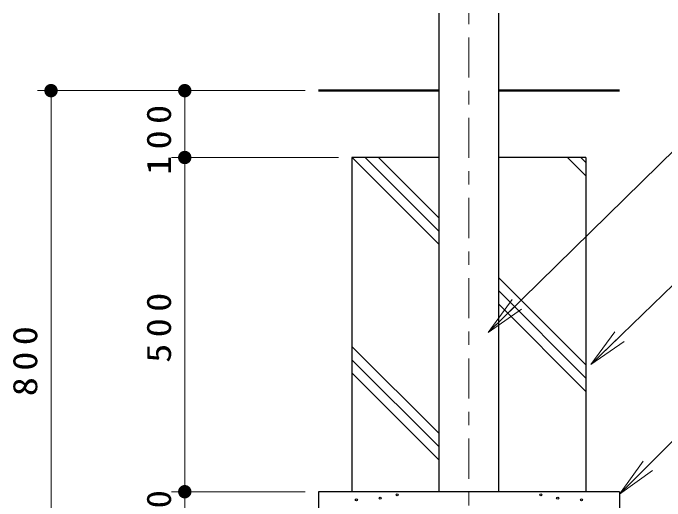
# Model space of a CAD drawing. Units: millimetres on the paper, with parts at other scales. Extents: x -385 to 0, y -297 to 267.
# Drawn here: x -93.2 to -44.45, y -153.29 to -116.79 of the extents above; entities that cross this region are included whole.
import ezdxf

# ---------------------------------------------------------------- set-up
doc = ezdxf.new("R2010")
doc.units = ezdxf.units.MM
doc.linetypes.add('USER2', pattern=[6, 3, -1, 1, -1])
doc.layers.add('1_20', color=7, linetype='Continuous', lineweight=13)
doc.styles.add('ＭＳ ゴシック', font='')
doc.styles.get('ＭＳ ゴシック').set_extended_font_data('MS Gothic')

# ---------------------------------------------------------------- blocks, each defined once
blk = doc.blocks.new('filled_dot')
at = {"color": 0, "linetype": 'Continuous', "lineweight": -2, "const_width": 1.25}
blk.add_lwpolyline([(-0.625, 0, 1), (0.625, 0, 1)], format="xyb", close=True, dxfattribs=at)

msp = doc.modelspace()

# ---------------------------------------------------------------- linework, layer by layer
at = {"layer": '1_20', "lineweight": 25}
for p, q in [((-61.334, -152.596), (-61.334, -116.79)), ((-56.879, -152.596), (-56.879, -116.79)), ((-67.857, -127.596), (-67.857, -152.596)), ((-61.334, -127.596), (-67.857, -127.596)), ((-50.357, -127.596), (-56.879, -127.596)), ((-50.357, -127.596), (-50.357, -152.596)), ((-70.357, -152.596), (-70.357, -162.596)), ((-47.857, -152.596), (-70.357, -152.596)), ((-47.857, -152.596), (-47.857, -162.596))]:
    msp.add_line(p, q, dxfattribs=at)
at = {"layer": '1_20', "linetype": 'USER2'}
msp.add_line((-59.107, -163.62), (-59.107, -116.79), dxfattribs=at)
at = {"layer": '1_20'}
for p, q in [((-81.357, -122.596), (-91.357, -122.596)), ((-90.357, -162.596), (-90.357, -122.596)), ((-71.357, -122.596), (-81.357, -122.596)), ((-80.357, -127.596), (-80.357, -122.596)), ((-68.857, -127.596), (-81.357, -127.596)), ((-80.357, -152.596), (-80.357, -127.596)), ((-61.334, -134.11), (-67.848, -127.596)), ((-61.334, -133.12), (-66.858, -127.596)), ((-61.334, -132.13), (-65.868, -127.596)), ((-50.357, -128.966), (-51.726, -127.596)), ((-50.357, -127.976), (-50.736, -127.596)), ((-50.357, -143.108), (-56.879, -136.585)), ((-50.357, -144.098), (-56.879, -137.575)), ((-57.675, -140.679), (-55.883, -138.222)), ((-57.675, -140.679), (-55.533, -138.58)), ((-50.357, -145.088), (-56.879, -138.565)), ((-55.183, -138.937), (-57.675, -140.679)), ((-50, -143.09), (-48.196, -140.642)), ((-50, -143.09), (-47.847, -141.001)), ((-47.499, -141.36), (-50, -143.09)), ((-61.334, -148.252), (-67.857, -141.73)), ((-61.334, -149.242), (-67.857, -142.72)), ((-61.334, -150.232), (-67.857, -143.71)), ((-47.857, -152.777), (-46.089, -150.302)), ((-47.857, -152.777), (-45.735, -150.655)), ((-45.382, -151.009), (-47.857, -152.777)), ((-71.357, -152.596), (-81.357, -152.596)), ((-80.357, -155.096), (-80.357, -152.596))]:
    msp.add_line(p, q, dxfattribs=at)
at = {"layer": '1_20', "lineweight": 50}
for p, q in [((-61.334, -122.596), (-70.357, -122.596)), ((-47.857, -122.596), (-56.879, -122.596))]:
    msp.add_line(p, q, dxfattribs=at)
at = {"layer": '1_20'}
for points in [[(-57.675, -140.679), (-42.344, -125.657), (-33.194, -125.657)], [(-50, -143.09), (-42.276, -135.594), (-24.276, -135.594)], [(-47.857, -152.777), (-42.448, -147.368), (-18.448, -147.368)]]:
    msp.add_lwpolyline(points, dxfattribs=at)
at = {"layer": '1_20', "lineweight": 25}
for centre in [(-65.743, -153.081), (-64.478, -152.823), (-53.735, -152.823), (-52.471, -153.081), (-67.524, -153.21), (-50.69, -153.21)]:
    msp.add_circle(centre, 0.0774, dxfattribs=at)

# ---------------------------------------------------------------- block references
at = {"layer": '1_20', "xscale": 0.4, "yscale": 0.4}
for p, rotation in [((-90.357, -122.596), 270), ((-80.357, -122.596), 270), ((-80.357, -127.596), 270), ((-80.357, -127.596), 90), ((-80.357, -152.596), 270), ((-80.357, -152.596), 90)]:
    msp.add_blockref('filled_dot', p, dxfattribs=dict(at, rotation=rotation))

# ---------------------------------------------------------------- texts
at = {"layer": '1_20', "char_height": 1.833, "attachment_point": 8, "rotation": 90, "style": 'ＭＳ ゴシック'}
for s, insert in [('\\T1.33;\\W1.15;100', (-81.357, -126.042)), ('\\T1.33;\\W1.15;500', (-81.357, -140.096)), ('\\T1.33;\\W1.15;800', (-91.357, -142.596)), ('\\T1.34;\\W1.1;50', (-81.357, -153.846))]:
    msp.add_mtext(s, dxfattribs=dict(at, insert=insert))

doc.saveas('drawing.dxf')
